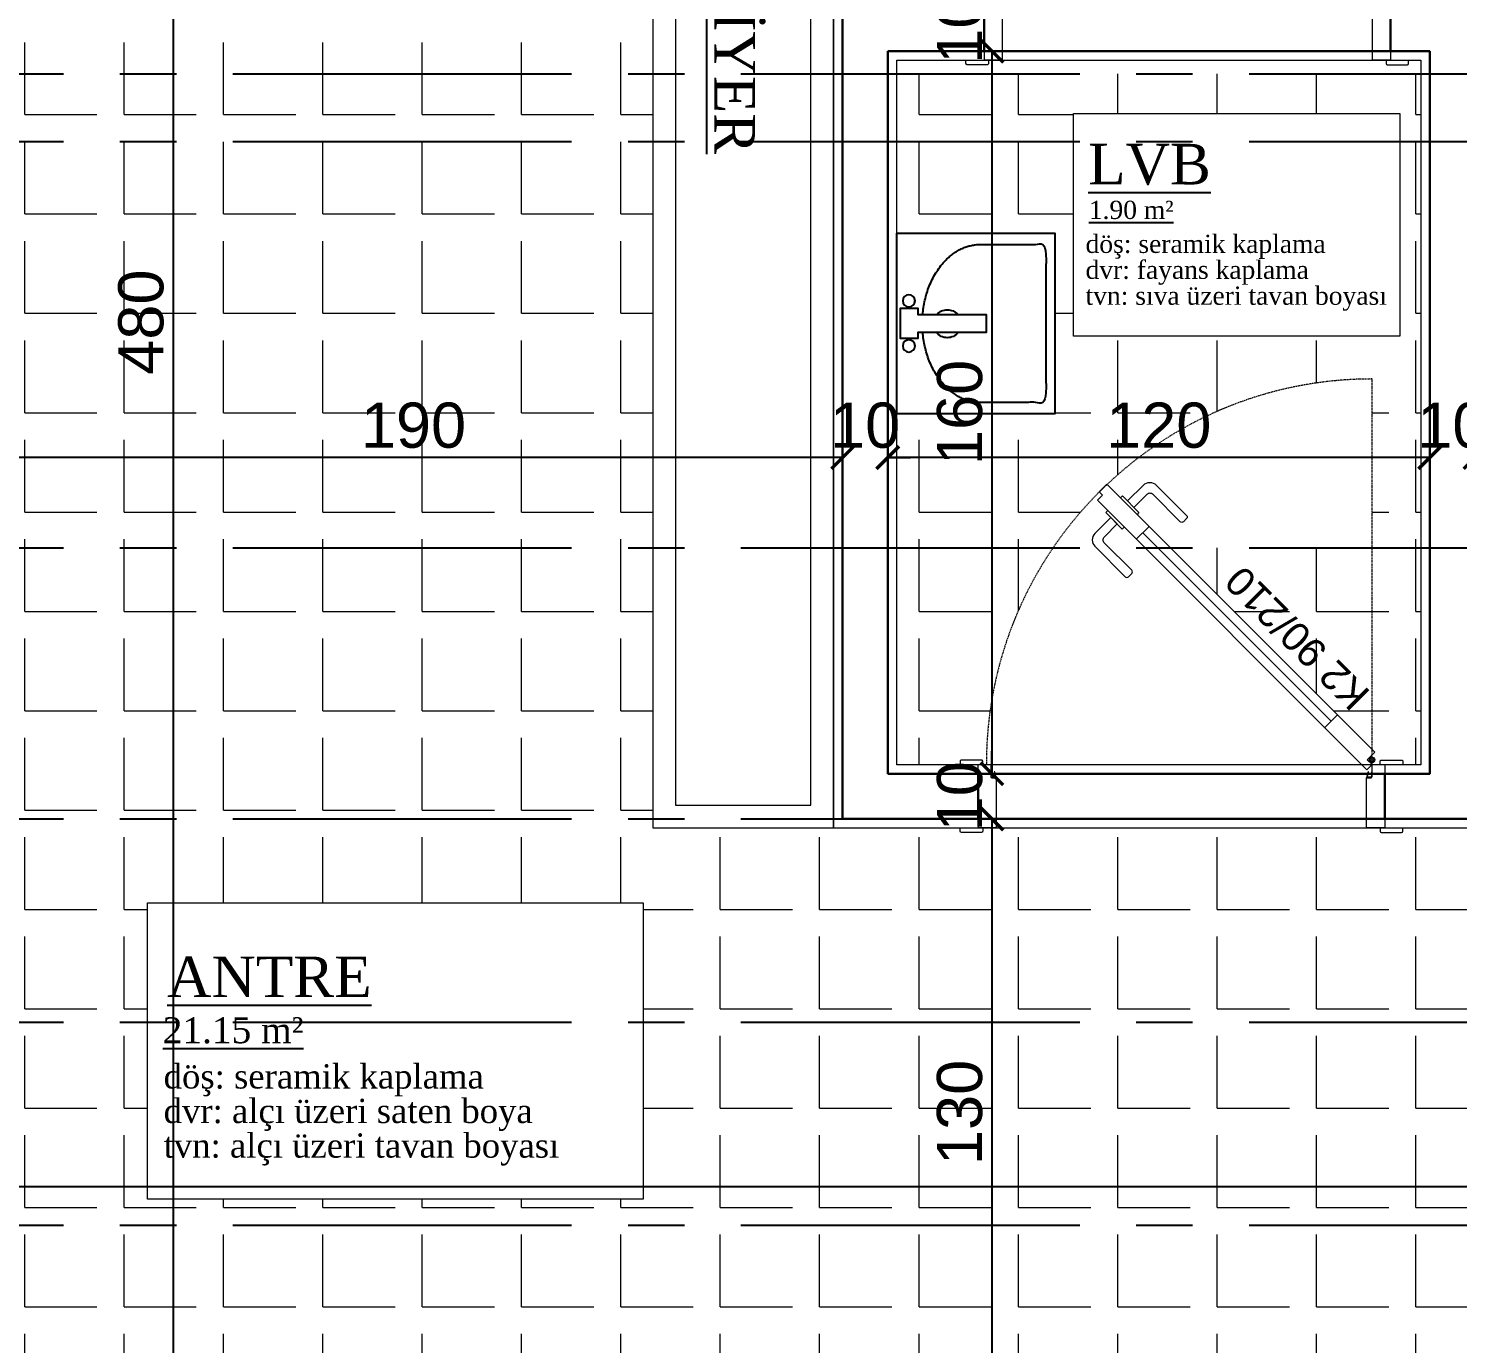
# Model space of a CAD drawing. Header units: millimetres. Extents: x 2778 to 13672, y 1832 to 5175.
# Drawn here: x 11961 to 12277.3, y 3179.1 to 3470.2 of the extents above; entities that cross this region are included whole.
import ezdxf

# ---------------------------------------------------------------- set-up
doc = ezdxf.new("R2010")
doc.units = ezdxf.units.MM
for name, pattern in [('CENTER2', [112.5, 75, -12.5, 12.5, -12.5]), ('DASHDOT2', [12.7, 6.35, -3.175, 0, -3.175]), ('DOTX2', [0.5, 0, -0.5])]:
    doc.linetypes.add(name, pattern=pattern)
doc.layers.add('7-DCR-FRN', color=8, linetype='Continuous')
doc.layers.add('Yazi', color=7, linetype='Continuous')
for name, color, linetype, lineweight in [('aks', 251, 'DASHDOT2', 35), ('duvar', 232, 'Continuous', 30), ('ince', 37, 'Continuous', 0), ('iz', 1, 'DOTX2', 20), ('kapı', 3, 'Continuous', 18), ('sıva iç', 21, 'Continuous', 0), ('yazı', 11, 'Continuous', 20), ('z - tarama', 251, 'Continuous', 18), ('ölçü dış', 192, 'Continuous', 20), ('ÖLÇÜ İÇ', 7, 'Continuous', 9)]:
    doc.layers.add(name, color=color, linetype=linetype, lineweight=lineweight)
doc.styles.get("Standard").update_dxf_attribs({"font": 'arial.ttf'})
doc.styles.add('Times roman', font='times.ttf')
doc.dimstyles.new('zulay iç ölçü', dxfattribs={"dimtxt": 10, "dimasz": 5, "dimexe": 0.18, "dimexo": 0, "dimgap": 2, "dimtad": 3, "dimdec": 0, "dimzin": 0, "dimdsep": 46, "dimtxsty": 'Standard', "dimblk": 'ARCHTICK', "dimcen": 0.09, "dimse1": 1, "dimse2": 1, "dimadec": 0, "dimazin": 0, "dimtfac": 1, "dimtdec": 0, "dimtix": 1, "dimtofl": 0, "dimtmove": 0, "dimatfit": 3, "dimldrblk": 'ARCHTICK', "dimfxl": 1, "dimtolj": 1, "dimtzin": 0, "dimarcsym": 0})
pattern_1 = [(0, (-1051519.92, 409725.164), (0, 22), [16, -6]), (90, (-1051519.92, 409725.164), (-22, 1e-15), [16, -6])]

# ---------------------------------------------------------------- blocks, each defined once
blk = doc.blocks.new('sadsfsfsf')
at = {"layer": 'ince'}
for p, q in [((0.7, 0), (-0.7, 0)), ((0, 0.7), (0, -0.7))]:
    blk.add_line(p, q, dxfattribs=at)
for radius in [0.6, 0.45]:
    blk.add_circle((0, 0), radius, dxfattribs=at)
blk = doc.blocks.new('eddeded')
at = {"layer": 'duvar'}
for p, q in [((-48.21, 54.38), (-38.21, 54.38)), ((-48.21, -35.62), (-38.21, -35.62))]:
    blk.add_line(p, q, dxfattribs=at)
at = {"layer": 'ince'}
blk.add_line((-26.6, -23.78), (15.13, 17.96), dxfattribs=at)
for points in [[(-50.21, 53.38), (-50.96, 53.38, -0.414214), (-51.21, 53.63), (-51.21, 58.13, -0.414214), (-50.96, 58.38), (-50.21, 58.38)], [(-36.21, 53.38), (-35.46, 53.38, 0.414214), (-35.21, 53.63), (-35.21, 58.13, 0.414214), (-35.46, 58.38), (-36.21, 58.38)], [(-50.21, -34.62), (-50.96, -34.62, 0.414214), (-51.21, -34.87), (-51.21, -39.37, 0.414214), (-50.96, -39.62), (-50.21, -39.62)], [(-36.21, -34.62), (-35.46, -34.62, -0.414214), (-35.21, -34.87), (-35.21, -39.37, -0.414214), (-35.46, -39.62), (-36.21, -39.62)]]:
    blk.add_lwpolyline(points, format="xyb", dxfattribs=at)
for points in [[(-39.11, 51.33), (-39.11, 50.38), (-37.81, 50.68), (-37.81, 50.81, -0.112206), (-37.91, 50.76), (-38.72, 50.57, -0.482314), (-39.02, 50.82), (-39.02, 51.24, -0.414214), (-38.77, 51.49), (-37.97, 51.49, -0.170049), (-37.81, 51.43), (-37.81, 51.58), (-38.86, 51.58, 0.414214)], [(17.08, 23.59), (18.49, 25), (14.96, 28.54, 0.414214), (12.13, 28.54), (5.41, 21.82, 0.414214), (5.41, 21.11), (6.12, 20.4, 0.414214), (6.83, 20.4), (12.84, 26.41, -0.414214), (14.25, 26.41)], [(20.76, 19.91), (22.17, 21.32), (25.71, 17.79, -0.414214), (25.71, 14.96), (18.99, 8.24, -0.414214), (18.28, 8.24), (17.58, 8.95, -0.414214), (17.58, 9.66), (23.59, 15.67, 0.414214), (23.59, 17.08)], [(-39.11, -31.62), (-39.11, -32.57, 0.414214), (-38.86, -32.82), (-37.81, -32.82), (-37.81, -32.67, -0.170049), (-37.97, -32.73), (-38.77, -32.73, -0.414214), (-39.02, -32.48), (-39.02, -32.06, -0.482314), (-38.72, -31.81), (-37.91, -32, -0.112206), (-37.81, -32.05), (-37.81, -31.92)]]:
    blk.add_lwpolyline(points, format="xyb", close=True, dxfattribs=at)
for points in [[(20.04, 25.7), (19.62, 26.12), (15.96, 22.47), (16.38, 22.04)], [(22.87, 22.87), (23.29, 22.44), (19.64, 18.79), (19.21, 19.21)]]:
    blk.add_lwpolyline(points, dxfattribs=at)
at = {"layer": 'iz', "ltscale": 0.1}
for p, q in [((-48.21, -35.62), (-48.21, 54.38)), ((-38.21, -35.62), (-38.21, 54.38)), ((-36.21, -32.82), (49.19, -32.82))]:
    blk.add_line(p, q, dxfattribs=at)
blk.add_arc((-36.22, -32.83), 85.41, 0.0042, 89.9958, dxfattribs=at)
at = {"layer": 'kapı'}
for p, q in [((13.72, 19.37), (16.54, 16.54)), ((-28.02, -22.36), (-25.19, -25.19))]:
    blk.add_line(p, q, dxfattribs=at)
for points in [[(-36.21, 54.38), (-36.21, 51.58), (-38.86, 51.58, 0.414214), (-39.11, 51.33), (-39.11, 50.38), (-50.21, 50.38), (-50.21, 54.38)], [(-50.21, -35.62), (-50.21, -31.62), (-39.11, -31.62), (-39.11, -32.57, 0.414214), (-38.86, -32.82), (-36.21, -32.82), (-36.21, -35.62), (-36.21, -35.62)]]:
    blk.add_lwpolyline(points, format="xyb", dxfattribs=at)
blk.add_lwpolyline([(-36.21, -32.82), (-35.15, -31.76), (-33.46, -33.46), (25.87, 25.87), (24.17, 27.57), (23.47, 26.86), (22.33, 27.99), (-37.35, -31.69), (-36.21, -32.82)], dxfattribs=at)
at = {"layer": 'sıva iç'}
for p, q in [((-48.21, 54.38), (-50.21, 54.38)), ((-38.21, 54.38), (-36.21, 54.38)), ((-48.21, -35.62), (-50.21, -35.62)), ((-36.21, -35.62), (-38.21, -35.62))]:
    blk.add_line(p, q, dxfattribs=at)
at = {"layer": 'ölçü dış'}
blk.add_line((-38.21, -35.62), (-48.21, -35.62), dxfattribs=at)
at = {"layer": 'ince', "rotation": 90}
blk.add_blockref('sadsfsfsf', (-35.15, -32.82), dxfattribs=at)
at = {"layer": 'yazı'}
blk.add_text('K2 90/210', height=6.328, rotation=45, dxfattribs=at).set_placement((-20.24, -32.71))
blk = doc.blocks.new('*U40')
at = {"layer": '7-DCR-FRN'}
for points in [[(20, 17.5), (-20, 17.5), (-20, -17.5), (20, -17.5)], [(20, 17.5), (-20, 17.5), (-20, -17.5), (20, -17.5)], [(-2, 16.69), (-3.36, 16.69), (-3.36, 12.83), (-2, 12.83), (-2, -2.31), (2, -2.31), (2, 12.83), (3.36, 12.83), (3.36, 16.69), (2, 16.69)]]:
    blk.add_lwpolyline(points, close=True, dxfattribs=at)
for centre in [(-4.99, 14.81), (4.99, 14.81)]:
    blk.add_circle(centre, 1.35, dxfattribs=at)
for radius, start, end in [(3.1, 131.8822, 228.1178), (3.1, 308.6153, 51.3847), (1.97, 348.8804, 11.1196)]:
    blk.add_arc((0.07, 6.32), radius, start, end, dxfattribs=at)
blk.add_rational_spline([(-2, 11.76), (-17.49, 10.44), (-17.49, -1.08), (-17.49, -8.29), (-17.49, -15.5), (0, -15.5), (17.49, -15.5), (17.49, -8.29), (17.49, -1.08), (17.49, 10.44), (2, 11.76)], [1, 0.746431502692, 1, 1, 1, 1, 1, 1, 1, 0.746431502691, 1], degree=2, knots=[0, 0, 0, 1.456226, 1.456226, 2.456226, 2.456226, 3.456226, 3.456226, 4.456226, 4.456226, 5.912452, 5.912452, 5.912452], dxfattribs=at)
blk = doc.blocks.new('*U318')
at = {"layer": '7-DCR-FRN', "lineweight": 9}
for points in [[(350, 40), (350, 0), (0, 0), (0, 40)], [(350, 40), (350, 0), (0, 0), (0, 40)], [(345, 35), (345, 5), (5, 5), (5, 35)]]:
    blk.add_lwpolyline(points, close=True, dxfattribs=at)
blk = doc.blocks.new('_ArchTick')
at = {"color": 0, "linetype": 'ByBlock', "const_width": 0.15}
blk.add_lwpolyline([(-0.5, -0.5), (0.5, 0.5)], dxfattribs=at)
blk = doc.blocks.new('*D3028')
at = {"layer": 'Defpoints', "color": 0, "transparency": 16777216}
for p in [(11991.29, 3645.23), (11992.97, 3165.23), (11992.97, 3165.23)]:
    blk.add_point(p, dxfattribs=at)
at = {"layer": 'ÖLÇÜ İÇ', "color": 0, "lineweight": -2, "transparency": 16777216}
blk.add_line((11992.97, 3645.23), (11992.97, 3165.23), dxfattribs=at)
at = {"layer": 'ÖLÇÜ İÇ', "color": 0, "lineweight": -2, "transparency": 16777216, "xscale": 5, "yscale": 5, "zscale": 5}
for p, rotation in [((11992.97, 3645.23), 90), ((11992.97, 3165.23), 270)]:
    blk.add_blockref('_ArchTick', p, dxfattribs=dict(at, rotation=rotation))
at = {"layer": 'ÖLÇÜ İÇ', "color": 0, "transparency": 16777216, "insert": (11985.87, 3405.23), "char_height": 10, "attachment_point": 5, "rotation": 90}
blk.add_mtext('\\A1;480', dxfattribs=at)
blk = doc.blocks.new('*D3035')
at = {"layer": 'Defpoints', "color": 0, "transparency": 16777216}
for p in [(12168.7, 3475.23), (12167.45, 3465.23), (12174.23, 3465.23)]:
    blk.add_point(p, dxfattribs=at)
at = {"layer": 'ÖLÇÜ İÇ', "color": 0, "lineweight": -2, "transparency": 16777216}
for p, q in [((12174.23, 3475.23), (12174.23, 3480.23)), ((12174.23, 3465.23), (12174.23, 3460.23))]:
    blk.add_line(p, q, dxfattribs=at)
at = {"layer": 'ÖLÇÜ İÇ', "color": 0, "lineweight": -2, "transparency": 16777216, "xscale": 5, "yscale": 5, "zscale": 5}
for p, rotation in [((12174.23, 3475.23), 270), ((12174.23, 3465.23), 90)]:
    blk.add_blockref('_ArchTick', p, dxfattribs=dict(at, rotation=rotation))
at = {"layer": 'ÖLÇÜ İÇ', "color": 0, "transparency": 16777216, "insert": (12167.13, 3470.23), "char_height": 10, "attachment_point": 5, "rotation": 90}
blk.add_mtext('\\A1;10', dxfattribs=at)
blk = doc.blocks.new('*D3036')
at = {"layer": 'Defpoints', "color": 0, "transparency": 16777216}
for p in [(12167.45, 3465.23), (12166.93, 3305.23), (12174.23, 3305.23)]:
    blk.add_point(p, dxfattribs=at)
at = {"layer": 'ÖLÇÜ İÇ', "color": 0, "lineweight": -2, "transparency": 16777216}
blk.add_line((12174.23, 3465.23), (12174.23, 3305.23), dxfattribs=at)
at = {"layer": 'ÖLÇÜ İÇ', "color": 0, "lineweight": -2, "transparency": 16777216, "xscale": 5, "yscale": 5, "zscale": 5}
for p, rotation in [((12174.23, 3465.23), 90), ((12174.23, 3305.23), 270)]:
    blk.add_blockref('_ArchTick', p, dxfattribs=dict(at, rotation=rotation))
at = {"layer": 'ÖLÇÜ İÇ', "color": 0, "transparency": 16777216, "insert": (12167.13, 3385.23), "char_height": 10, "attachment_point": 5, "rotation": 90}
blk.add_mtext('\\A1;160', dxfattribs=at)
blk = doc.blocks.new('*D3037')
at = {"layer": 'Defpoints', "color": 0, "transparency": 16777216}
for p in [(12166.93, 3305.23), (12166.93, 3295.23), (12174.23, 3295.23)]:
    blk.add_point(p, dxfattribs=at)
at = {"layer": 'ÖLÇÜ İÇ', "color": 0, "lineweight": -2, "transparency": 16777216}
for p, q in [((12174.23, 3305.23), (12174.23, 3310.23)), ((12174.23, 3295.23), (12174.23, 3290.23))]:
    blk.add_line(p, q, dxfattribs=at)
at = {"layer": 'ÖLÇÜ İÇ', "color": 0, "lineweight": -2, "transparency": 16777216, "xscale": 5, "yscale": 5, "zscale": 5}
for p, rotation in [((12174.23, 3305.23), 270), ((12174.23, 3295.23), 90)]:
    blk.add_blockref('_ArchTick', p, dxfattribs=dict(at, rotation=rotation))
at = {"layer": 'ÖLÇÜ İÇ', "color": 0, "transparency": 16777216, "insert": (12167.13, 3300.23), "char_height": 10, "attachment_point": 5, "rotation": 90}
blk.add_mtext('\\A1;10', dxfattribs=at)
blk = doc.blocks.new('*D3038')
at = {"layer": 'Defpoints', "color": 0, "transparency": 16777216}
for p in [(12166.93, 3295.23), (12174.23, 3165.23), (12174.23, 3165.23)]:
    blk.add_point(p, dxfattribs=at)
at = {"layer": 'ÖLÇÜ İÇ', "color": 0, "lineweight": -2, "transparency": 16777216}
blk.add_line((12174.23, 3295.23), (12174.23, 3165.23), dxfattribs=at)
at = {"layer": 'ÖLÇÜ İÇ', "color": 0, "lineweight": -2, "transparency": 16777216, "xscale": 5, "yscale": 5, "zscale": 5}
for p, rotation in [((12174.23, 3295.23), 90), ((12174.23, 3165.23), 270)]:
    blk.add_blockref('_ArchTick', p, dxfattribs=dict(at, rotation=rotation))
at = {"layer": 'ÖLÇÜ İÇ', "color": 0, "transparency": 16777216, "insert": (12167.12, 3230.23), "char_height": 10, "attachment_point": 5, "rotation": 90}
blk.add_mtext('\\A1;130', dxfattribs=at)
blk = doc.blocks.new('*D3118')
at = {"layer": 'Defpoints', "color": 0, "transparency": 16777216}
for p in [(12271.17, 3375.23), (12271.17, 3375.23), (12281.17, 3375.23)]:
    blk.add_point(p, dxfattribs=at)
at = {"layer": 'ÖLÇÜ İÇ', "color": 0, "lineweight": -2, "transparency": 16777216}
for p, q in [((12271.17, 3375.23), (12266.17, 3375.23)), ((12281.17, 3375.23), (12286.17, 3375.23))]:
    blk.add_line(p, q, dxfattribs=at)
at = {"layer": 'ÖLÇÜ İÇ', "color": 0, "lineweight": -2, "transparency": 16777216, "xscale": 5, "yscale": 5, "zscale": 5}
blk.add_blockref('_ArchTick', (12271.17, 3375.23), dxfattribs=at)
at = {"layer": 'ÖLÇÜ İÇ', "color": 0, "lineweight": -2, "transparency": 16777216, "xscale": 5, "yscale": 5, "zscale": 5, "rotation": 180}
blk.add_blockref('_ArchTick', (12281.17, 3375.23), dxfattribs=at)
at = {"layer": 'ÖLÇÜ İÇ', "color": 0, "transparency": 16777216, "insert": (12276.17, 3382.34), "char_height": 10, "attachment_point": 5}
blk.add_mtext('\\A1;10', dxfattribs=at)
blk = doc.blocks.new('*D3119')
at = {"layer": 'Defpoints', "color": 0, "transparency": 16777216}
for p in [(12151.17, 3375.23), (12151.17, 3375.23), (12271.17, 3375.23)]:
    blk.add_point(p, dxfattribs=at)
at = {"layer": 'ÖLÇÜ İÇ', "color": 0, "lineweight": -2, "transparency": 16777216}
blk.add_line((12271.17, 3375.23), (12151.17, 3375.23), dxfattribs=at)
at = {"layer": 'ÖLÇÜ İÇ', "color": 0, "lineweight": -2, "transparency": 16777216, "xscale": 5, "yscale": 5, "zscale": 5, "rotation": 180}
blk.add_blockref('_ArchTick', (12151.17, 3375.23), dxfattribs=at)
at = {"layer": 'ÖLÇÜ İÇ', "color": 0, "lineweight": -2, "transparency": 16777216, "xscale": 5, "yscale": 5, "zscale": 5}
blk.add_blockref('_ArchTick', (12271.17, 3375.23), dxfattribs=at)
at = {"layer": 'ÖLÇÜ İÇ', "color": 0, "transparency": 16777216, "insert": (12211.17, 3382.34), "char_height": 10, "attachment_point": 5}
blk.add_mtext('\\A1;120', dxfattribs=at)
blk = doc.blocks.new('*D3120')
at = {"layer": 'Defpoints', "color": 0, "transparency": 16777216}
for p in [(12141.17, 3375.23), (12141.17, 3375.23), (12151.17, 3375.23)]:
    blk.add_point(p, dxfattribs=at)
at = {"layer": 'ÖLÇÜ İÇ', "color": 0, "lineweight": -2, "transparency": 16777216}
for p, q in [((12141.17, 3375.23), (12136.17, 3375.23)), ((12151.17, 3375.23), (12156.17, 3375.23))]:
    blk.add_line(p, q, dxfattribs=at)
at = {"layer": 'ÖLÇÜ İÇ', "color": 0, "lineweight": -2, "transparency": 16777216, "xscale": 5, "yscale": 5, "zscale": 5}
blk.add_blockref('_ArchTick', (12141.17, 3375.23), dxfattribs=at)
at = {"layer": 'ÖLÇÜ İÇ', "color": 0, "lineweight": -2, "transparency": 16777216, "xscale": 5, "yscale": 5, "zscale": 5, "rotation": 180}
blk.add_blockref('_ArchTick', (12151.17, 3375.23), dxfattribs=at)
at = {"layer": 'ÖLÇÜ İÇ', "color": 0, "transparency": 16777216, "insert": (12146.17, 3382.34), "char_height": 10, "attachment_point": 5}
blk.add_mtext('\\A1;10', dxfattribs=at)
blk = doc.blocks.new('*D3121')
at = {"layer": 'Defpoints', "color": 0, "transparency": 16777216}
for p in [(11951.17, 3375.23), (11951.17, 3375.23), (12141.17, 3375.23)]:
    blk.add_point(p, dxfattribs=at)
at = {"layer": 'ÖLÇÜ İÇ', "color": 0, "lineweight": -2, "transparency": 16777216}
blk.add_line((12141.17, 3375.23), (11951.17, 3375.23), dxfattribs=at)
at = {"layer": 'ÖLÇÜ İÇ', "color": 0, "lineweight": -2, "transparency": 16777216, "xscale": 5, "yscale": 5, "zscale": 5, "rotation": 180}
blk.add_blockref('_ArchTick', (11951.17, 3375.23), dxfattribs=at)
at = {"layer": 'ÖLÇÜ İÇ', "color": 0, "lineweight": -2, "transparency": 16777216, "xscale": 5, "yscale": 5, "zscale": 5}
blk.add_blockref('_ArchTick', (12141.17, 3375.23), dxfattribs=at)
at = {"layer": 'ÖLÇÜ İÇ', "color": 0, "transparency": 16777216, "insert": (12046.17, 3382.34), "char_height": 10, "attachment_point": 5}
blk.add_mtext('\\A1;190', dxfattribs=at)
blk = doc.blocks.new('*D3126')
at = {"layer": 'Defpoints', "color": 0, "transparency": 16777216}
for p in [(11946.17, 3213.76), (11946.17, 3213.76), (12971.17, 3213.76)]:
    blk.add_point(p, dxfattribs=at)
at = {"layer": 'ÖLÇÜ İÇ', "color": 0, "lineweight": -2, "transparency": 16777216}
blk.add_line((12971.17, 3213.76), (11946.17, 3213.76), dxfattribs=at)
at = {"layer": 'ÖLÇÜ İÇ', "color": 0, "lineweight": -2, "transparency": 16777216, "xscale": 5, "yscale": 5, "zscale": 5, "rotation": 180}
blk.add_blockref('_ArchTick', (11946.17, 3213.76), dxfattribs=at)
at = {"layer": 'ÖLÇÜ İÇ', "color": 0, "lineweight": -2, "transparency": 16777216, "xscale": 5, "yscale": 5, "zscale": 5}
blk.add_blockref('_ArchTick', (12971.17, 3213.76), dxfattribs=at)
at = {"layer": 'ÖLÇÜ İÇ', "color": 0, "transparency": 16777216, "insert": (12458.67, 3220.87), "char_height": 10, "attachment_point": 5}
blk.add_mtext('\\A1;1025', dxfattribs=at)

msp = doc.modelspace()

# ---------------------------------------------------------------- hatches: boundary and pattern name
at = {"layer": 'z - tarama', "true_color": 0xffffff}
h = msp.add_hatch(dxfattribs=at)
h.set_pattern_fill('ANGLE', scale=80, style=0)
h.set_pattern_definition(pattern_1)
h.paths.add_polyline_path([(12861.17, 3205.23), (12969.17, 3205.23), (12969.17, 3196.6), (12968.17, 3196.6), (12968.17, 3191.6), (12969.17, 3191.6), (12969.17, 3077.23), (12946.83, 3077.23), (12946.83, 3078.23), (12941.83, 3078.23), (12941.83, 3077.23), (12938.83, 3077.23), (12861.17, 3077.23)])
h.paths.add_polyline_path([(12861.17, 3250.23), (12969.17, 3250.23), (12969.17, 3205.23), (12861.17, 3205.23)])
h.paths.add_polyline_path([(12861.17, 3293.23), (12864.23, 3293.23), (12864.23, 3292.23), (12869.23, 3292.23), (12869.23, 3293.23), (12872.23, 3293.23), (12957.23, 3293.23), (12957.23, 3292.23), (12962.23, 3292.23), (12962.23, 3293.23), (12969.17, 3293.23), (12969.17, 3289.6), (12968.17, 3289.6), (12968.17, 3284.6), (12969.17, 3284.6), (12969.17, 3281.6), (12969.17, 3250.23), (12861.17, 3250.23)])
h.paths.add_polyline_path([(12536.17, 3293.23), (12573.75, 3293.23), (12573.75, 3292.23), (12578.75, 3292.23), (12578.75, 3293.23), (12581.75, 3293.23), (12666.75, 3293.23), (12666.75, 3292.23), (12671.75, 3292.23), (12671.75, 3293.23), (12861.17, 3293.23), (12861.17, 3250.23), (12536.17, 3250.23)])
h.paths.add_polyline_path([(12536.17, 3250.23), (12861.17, 3250.23), (12861.17, 3205.23), (12536.17, 3205.23)])
h.paths.add_polyline_path([(12536.17, 3205.23), (12861.17, 3205.23), (12861.17, 3075.23), (12846.17, 3075.23), (12846.17, 3165.23), (12536.17, 3165.23)])
h.paths.add_polyline_path([(12849.08, 3078.23), (12853.83, 3078.23), (12853.83, 3077.98, 0.414214), (12853.58, 3078.23), (12848.83, 3078.23), (12848.83, 3077.98, -0.414214)], flags=16)
h.paths.add_polyline_path([(12431.17, 3205.23), (12536.17, 3205.23), (12536.17, 3167.23), (12499.28, 3167.23), (12499.28, 3168.23), (12494.28, 3168.23), (12494.28, 3167.23), (12491.28, 3167.23), (12431.17, 3167.23)])
h.paths.add_polyline_path([(12431.17, 3250.23), (12536.17, 3250.23), (12536.17, 3205.23), (12431.17, 3205.23)])
h.paths.add_polyline_path([(12431.17, 3293.23), (12536.17, 3293.23), (12536.17, 3250.23), (12431.17, 3250.23)])
h.paths.add_polyline_path([(12386.17, 3293.23), (12431.17, 3293.23), (12431.17, 3250.23), (12386.17, 3250.23)])
h.paths.add_polyline_path([(12386.17, 3250.23), (12431.17, 3250.23), (12431.17, 3205.23), (12386.17, 3205.23)])
h.paths.add_polyline_path([(12386.17, 3205.23), (12431.17, 3205.23), (12431.17, 3167.23), (12406.28, 3167.23), (12406.28, 3168.23), (12401.28, 3168.23), (12401.28, 3167.23), (12386.17, 3167.23)])
h.paths.add_polyline_path([(11948.17, 3205.23), (12386.17, 3205.23), (12386.17, 3167.23), (12360.63, 3167.23), (12360.63, 3168.23), (12355.63, 3168.23), (12355.63, 3167.23), (12352.63, 3167.23), (12267.63, 3167.23), (12267.63, 3168.23), (12262.63, 3168.23), (12262.63, 3167.23), (11948.17, 3167.23)])
h.paths.add_polyline_path([(12097.03, 3250.23), (12386.17, 3250.23), (12386.17, 3205.23), (11948.17, 3205.23), (11948.17, 3248.23), (11953.17, 3248.23), (11953.17, 3250.23), (11987.27, 3250.23), (11987.27, 3210.98), (12097.03, 3210.98)])
h.paths.add_polyline_path([(12097.03, 3276.65), (11987.27, 3276.65), (11987.27, 3250.23), (11953.17, 3250.23), (11953.17, 3295.23), (12099.17, 3295.23), (12099.17, 3293.23), (12139.17, 3293.23), (12167.19, 3293.23), (12167.19, 3292.23), (12172.19, 3292.23), (12172.19, 3293.23), (12175.19, 3293.23), (12260.19, 3293.23), (12260.19, 3292.23), (12265.19, 3292.23), (12265.19, 3293.23), (12282.1, 3293.23), (12282.1, 3292.23), (12287.1, 3292.23), (12287.1, 3293.23), (12290.1, 3293.23), (12375.1, 3293.23), (12375.1, 3292.23), (12380.1, 3292.23), (12380.1, 3293.23), (12386.17, 3293.23), (12386.17, 3250.23), (12097.03, 3250.23)])
h.paths.add_polyline_path([(11953.17, 3355.23), (12099.17, 3355.23), (12099.17, 3295.23), (11953.17, 3295.23)])
h.paths.add_polyline_path([(11953.17, 3445.23), (12099.17, 3445.23), (12099.17, 3355.23), (11953.17, 3355.23)])
h.paths.add_polyline_path([(11953.17, 3460.23), (12099.17, 3460.23), (12099.17, 3445.23), (11953.17, 3445.23)])
h.paths.add_polyline_path([(11953.17, 3505.23), (12099.17, 3505.23), (12099.17, 3460.23), (11953.17, 3460.23)])
h.paths.add_polyline_path([(11948.17, 3643.23), (12099.17, 3643.23), (12099.17, 3505.23), (11953.17, 3505.23), (11953.17, 3507.23), (11948.17, 3507.23)])
at = {"layer": 'z - tarama'}
h = msp.add_hatch(dxfattribs=at)
h.set_pattern_fill('ANGLE', color=252, scale=80, style=0)
h.set_pattern_definition(pattern_1)
h.paths.add_polyline_path([(12153.17, 3355.23), (12187.76, 3355.23, 0.150327), (12172.99, 3307.23), (12172.19, 3307.23), (12172.19, 3307.98, 0.414214), (12171.94, 3308.23), (12167.44, 3308.23, 0.414214), (12167.19, 3307.98), (12167.19, 3307.23), (12153.17, 3307.23)])
h.paths.add_polyline_path([(12153.17, 3384.94), (12188.17, 3384.94), (12188.17, 3424.94), (12153.17, 3424.94), (12153.17, 3445.23), (12192.27, 3445.23), (12192.27, 3402.14), (12264.53, 3402.14), (12264.53, 3445.23), (12269.17, 3445.23), (12269.17, 3355.23), (12258.39, 3355.23), (12258.39, 3392.63, 0.191599), (12199.73, 3369.29), (12199.7, 3369.32), (12198.01, 3367.62, 0.047156), (12187.76, 3355.23), (12153.17, 3355.23)])
h.paths.add_polyline_path([(12213.79, 3355.23), (12269.17, 3355.23), (12269.17, 3307.23), (12265.19, 3307.23), (12265.19, 3307.98, 0.414214), (12264.94, 3308.23), (12260.44, 3308.23, 0.414214), (12260.19, 3307.98), (12260.19, 3307.23), (12258.39, 3307.23), (12257.33, 3308.3), (12259.03, 3309.99)])
h.paths.add_polyline_path([(12258.39, 3307.85), (12258.39, 3307.7, -0.414214), (12257.79, 3308.3), (12257.94, 3308.3, 0.414214)], flags=16)
h.paths.add_polyline_path([(12153.17, 3460.23), (12269.17, 3460.23), (12269.17, 3445.23), (12264.53, 3445.23), (12264.53, 3451.4), (12192.27, 3451.4), (12192.27, 3445.23), (12153.17, 3445.23)])
h.paths.add_polyline_path([(12258.29, 3325.45), (12224.73, 3359.01), (12218.01, 3352.29), (12251.57, 3318.73)], flags=9)

# ---------------------------------------------------------------- linework, layer by layer
at = {"layer": 'aks', "color": 251, "linetype": 'CENTER2', "lineweight": -3}
for points in [[(8406.17, 3460.23), (13636.17, 3460.23)], [(8406.17, 3445.23), (13636.17, 3445.23)], [(8406.17, 3355.23), (13636.17, 3355.23)], [(8406.17, 3295.23), (13636.17, 3295.23)], [(8406.17, 3250.23), (13636.17, 3250.23)], [(8406.17, 3205.23), (13636.17, 3205.23)]]:
    msp.add_lwpolyline(points, dxfattribs=at)
at = {"layer": 'duvar', "lineweight": 30}
for p, q in [((12141.17, 3645.23), (12141.17, 3295.23)), ((12151.17, 3305.23), (12151.17, 3465.23)), ((12141.17, 3295.23), (12386.17, 3295.23))]:
    msp.add_line(p, q, dxfattribs=at)
msp.add_lwpolyline([(12151.17, 3465.23), (12271.17, 3465.23), (12271.17, 3305.23), (12151.17, 3305.23)], dxfattribs=at)
at = {"layer": 'sıva iç'}
for points in [[(12969.17, 3077.23), (12848.17, 3077.23), (12848.17, 3167.23), (11948.17, 3167.23), (11948.17, 3293.23), (11953.17, 3293.23), (11953.17, 3447.23), (11948.17, 3447.23), (11948.17, 3643.23), (12139.17, 3643.23), (12139.17, 3293.23), (12969.17, 3293.23)], [(12153.17, 3463.23), (12269.17, 3463.23), (12269.17, 3307.23), (12153.17, 3307.23)]]:
    msp.add_lwpolyline(points, close=True, dxfattribs=at)
at = {"layer": 'yazı'}
for points in [[(12192.27, 3451.4), (12264.53, 3451.4), (12264.53, 3402.14), (12192.27, 3402.14)], [(11987.27, 3276.65), (12097.03, 3276.65), (12097.03, 3210.98), (11987.27, 3210.98)]]:
    msp.add_lwpolyline(points, close=True, dxfattribs=at)

# ---------------------------------------------------------------- block references
at = {"xscale": -1, "rotation": 90}
for name, p in [('*U318', (12139.17, 3643.23)), ('*U40', (12170.67, 3404.94))]:
    msp.add_blockref(name, p, dxfattribs=at)
at = {"layer": 'duvar', "lineweight": 30, "rotation": 90}
for p in [(12226.87, 3513.45), (12225.57, 3343.45)]:
    msp.add_blockref('eddeded', p, dxfattribs=at)

# ---------------------------------------------------------------- texts
at = {"layer": 'Yazi', "style": 'Times roman'}
msp.add_text('%%UVESTİYER', height=8.9957, rotation=270, dxfattribs=at).set_placement((12112.81, 3508.09))
for s, height, p in [('%%ULVB', 8.996, (12195.53, 3435.72)), ('%%U1.90 m²', 4.037, (12195.68, 3428.07)), ('%%UANTRE', 8.996, (11991.62, 3255.75)), ('%%U21.15 m²', 5.7665, (11990.66, 3245.55))]:
    msp.add_text(s, height=height, dxfattribs=at).set_placement(p)
at = {"layer": 'yazı', "style": 'Times roman'}
for s, height, p in [('döş: seramik kaplama', 4.0366, (12194.96, 3420.55)), ('dvr: fayans kaplama', 4.0366, (12194.96, 3414.81)), ('tvn: sıva üzeri tavan boyası', 4.0366, (12194.96, 3409.07)), ('döş: seramik kaplama', 5.3821, (11990.86, 3235.52)), ('dvr: alçı üzeri saten boya', 5.3821, (11990.86, 3227.87)), ('tvn: alçı üzeri tavan boyası', 5.3821, (11990.86, 3220.21))]:
    msp.add_text(s, height=height, dxfattribs=at).set_placement(p)

# ---------------------------------------------------------------- dimensions: what is measured, and where the dimension line sits
at = {"layer": 'ÖLÇÜ İÇ'}
for base, p1, p2, angle, picture, middle in [((11992.97, 3165.23), (11991.29, 3645.23), (11992.97, 3165.23), 90, '*D3028', (11985.87, 3405.23)), ((12174.23, 3465.23), (12168.7, 3475.23), (12167.45, 3465.23), 90, '*D3035', (12167.13, 3470.23)), ((12174.23, 3305.23), (12167.45, 3465.23), (12166.93, 3305.23), 90, '*D3036', (12167.13, 3385.23)), ((11951.17, 3375.23), (12141.17, 3375.23), (11951.17, 3375.23), 180, '*D3121', (12046.17, 3382.34)), ((12141.17, 3375.23), (12151.17, 3375.23), (12141.17, 3375.23), 180, '*D3120', (12146.17, 3382.34)), ((12151.17, 3375.23), (12271.17, 3375.23), (12151.17, 3375.23), 180, '*D3119', (12211.17, 3382.34)), ((12271.17, 3375.23), (12281.17, 3375.23), (12271.17, 3375.23), 180, '*D3118', (12276.17, 3382.34)), ((12174.23, 3295.23), (12166.93, 3305.23), (12166.93, 3295.23), 90, '*D3037', (12167.13, 3300.23)), ((12174.23, 3165.23), (12166.93, 3295.23), (12174.23, 3165.23), 90, '*D3038', (12167.12, 3230.23)), ((11946.17, 3213.76), (12971.17, 3213.76), (11946.17, 3213.76), 180, '*D3126', (12458.67, 3220.87))]:
    dim = msp.add_linear_dim(base=base, p1=p1, p2=p2, angle=angle, dimstyle='zulay iç ölçü', override={"dimtmove": 1}, dxfattribs=at)
    dim.commit()
    dim.dimension.update_dxf_attribs({"geometry": picture, "text_midpoint": middle})

doc.saveas('drawing.dxf')
